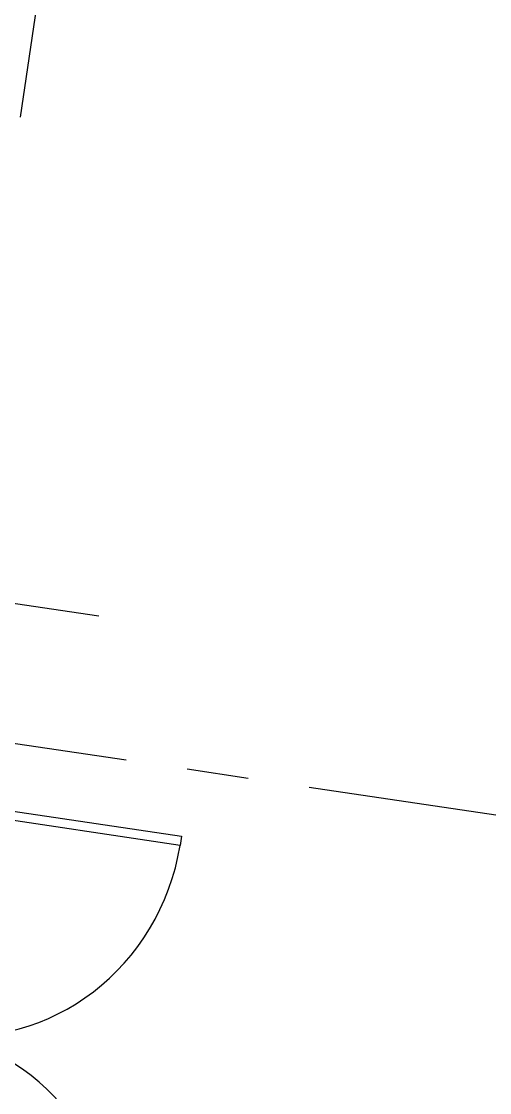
# Model space of a CAD drawing. Header units: millimetres. Extents: x 338 to 506, y 179 to 335.
# Drawn here: x 410.099 to 411.995, y 292.791 to 297.126 of the extents above; entities that cross this region are included whole.
import ezdxf

# ---------------------------------------------------------------- set-up
doc = ezdxf.new("R2010")
doc.units = ezdxf.units.MM
doc.linetypes.add('CENTER', pattern=[2, 1.25, -0.25, 0.25, -0.25])
doc.linetypes.add('DASHED2', pattern=[0.375, 0.25, -0.125])
for name, color, linetype in [('CUBIERTA', 254, 'Continuous'), ('EJES-COLUMNAS', 3, 'CENTER'), ('EJES_DE_COLUMNA', 255, 'DASHED2'), ('MUROS', 32, 'Continuous'), ('PUERTAS', 5, 'Continuous')]:
    doc.layers.add(name, color=color, linetype=linetype)

# ---------------------------------------------------------------- blocks, each defined once
blk = doc.blocks.new('PUERTA_1_80')
at = {"layer": 'PUERTAS'}
for points in [[(0.065, 0), (0.065, -0.01), (0.075, -0.01), (0.075, -0.02), (0.025, -0.025), (0.025, -0.035, -0.414214), (0.02, -0.04), (-0.02, -0.04, -0.414214), (-0.025, -0.035), (-0.025, -0.02), (-0.075, -0.02), (-0.075, -0.01), (-0.065, -0.01), (-0.065, 0), (0.065, 0), (-0.065, 0)], [(-0.065, -1.8), (-0.065, -1.79), (-0.075, -1.79), (-0.075, -1.78), (-0.025, -1.775), (-0.025, -1.765, -0.414214), (-0.02, -1.76), (0.02, -1.76, -0.414214), (0.025, -1.765), (0.025, -1.78), (0.075, -1.78), (0.075, -1.79), (0.065, -1.79), (0.065, -1.8), (-0.065, -1.8), (0.065, -1.8)]]:
    blk.add_lwpolyline(points, format="xyb", dxfattribs=at)
for points in [[(-0.885, -0.055), (-0.06, -0.055), (-0.06, -0.02), (-0.885, -0.02)], [(-0.885, -1.745), (-0.06, -1.745), (-0.06, -1.78), (-0.885, -1.78)]]:
    blk.add_lwpolyline(points, close=True, dxfattribs=at)
for centre, start, end in [((-0.0261, -0.0409), 180.9379, 269.9323), ((-0.0261, -1.7591), 90.0677, 179.0621)]:
    blk.add_arc(centre, 0.8591, start, end, dxfattribs=at)
blk = doc.blocks.new('EJES_ESTRUCTURALES')
at = {"layer": 'EJES_DE_COLUMNA', "color": 9, "linetype": 'CENTER'}
for p, q in [((744.96581, 131.2663), (744.96581, 199.7363)), ((661.47768, 188.07297), (759.37077, 188.07297))]:
    blk.add_line(p, q, dxfattribs=at)
blk = doc.blocks.new('COLUMNAS')
at = {"layer": 'EJES-COLUMNAS'}
blk.add_line((-603.7012, 211.2938), (-603.7012, 212.4938), dxfattribs=at)
blk.add_line((-603.7012, 211.2938), (-603.7012, 212.4938), dxfattribs=at)
blk = doc.blocks.new('A$C7152A42C')
at = {"layer": 'CUBIERTA', "xscale": -1}
blk.add_blockref('COLUMNAS', (-489.39632, -119.11823), dxfattribs=at)
at = {"layer": 'EJES_DE_COLUMNA'}
blk.add_blockref('EJES_ESTRUCTURALES', (-631.22088, -95.28525), dxfattribs=at)
at = {"layer": 'PUERTAS', "rotation": 90}
for xscale, yscale, zscale in [(1.016000000000005, 1.066800000000005, 1.016000000000005), (1.016, 1.066799999999999, 1.016), (1.016, 1.066799999999999, 1.016)]:
    blk.add_blockref('PUERTA_1_80', (111.57461, 92.61272), dxfattribs=dict(at, xscale=xscale, yscale=yscale, zscale=zscale))

msp = doc.modelspace()

# ---------------------------------------------------------------- block references
at = {"layer": 'MUROS', "color": 32, "rotation": 81.53046525965426}
msp.add_blockref('A$C7152A42C', (484.7482, 168.0844), dxfattribs=at)

doc.saveas('drawing.dxf')
